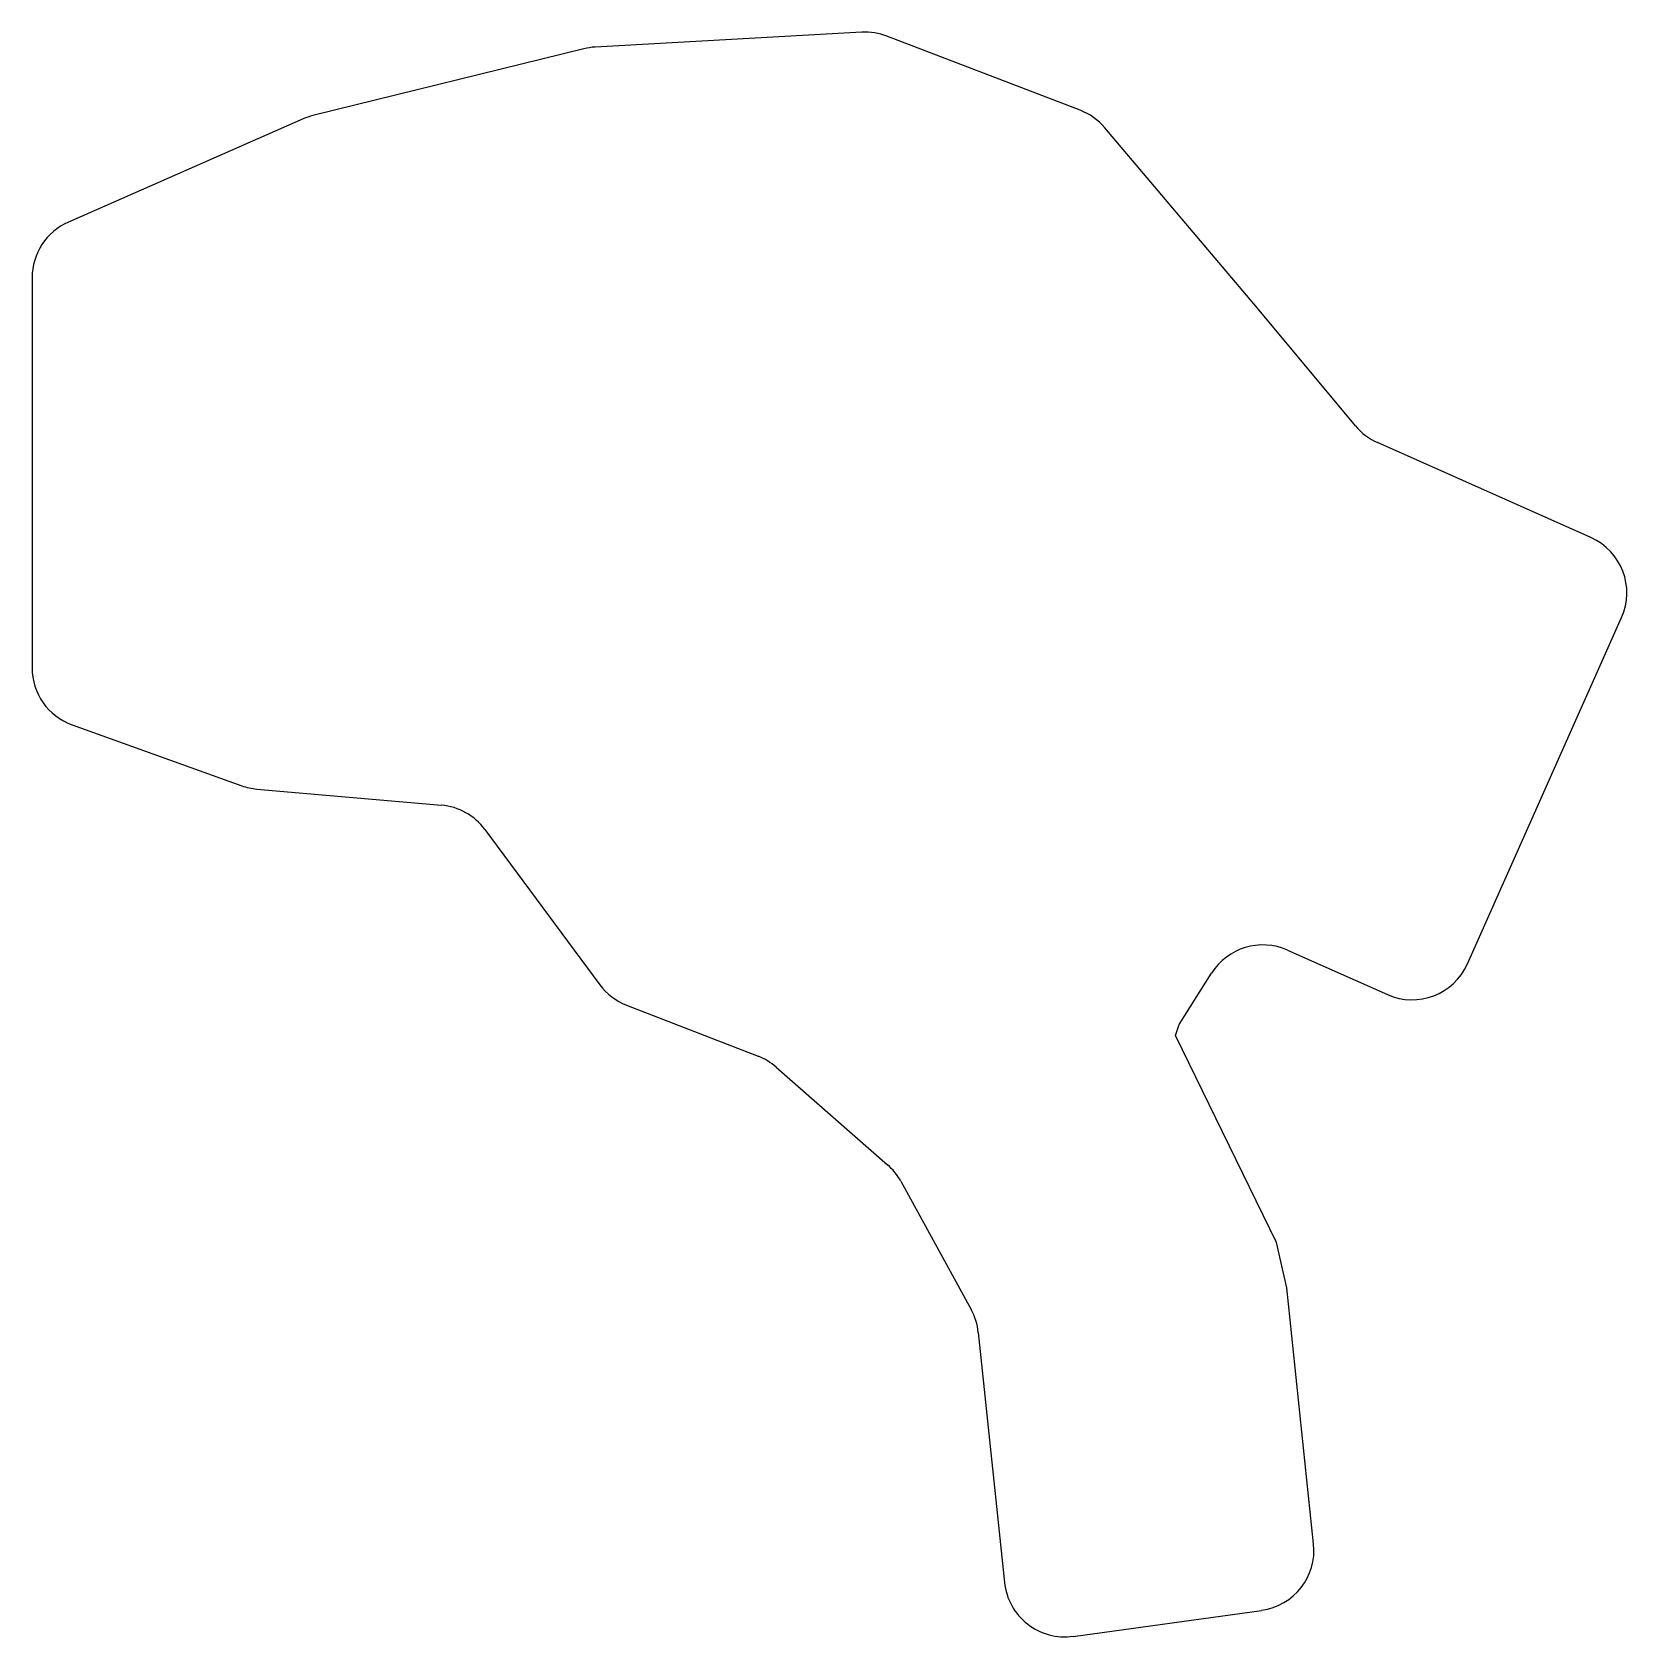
# Model space of a CAD drawing. Header units: millimetres. Extents: x 85 to 242, y -189 to -30.
import ezdxf

# ---------------------------------------------------------------- set-up
doc = ezdxf.new("R2010")
doc.units = ezdxf.units.MM

msp = doc.modelspace()

# ---------------------------------------------------------------- linework, layer by layer
for p, q in [((166.66, -30.33), (140.28, -31.81)), ((188.26, -38.06), (169.15, -30.72)), ((139.18, -31.98), (112.38, -38.59)), ((111.4, -38.92), (88.19, -49.12)), ((205.43, -57.22), (190.69, -39.79)), ((84.6, -54.62), (84.6, -93.23)), ((215.51, -69.3), (205.46, -57.25)), ((238.78, -80.34), (217.68, -70.94)), ((226.57, -122.52), (241.82, -88.26)), ((88.57, -98.88), (105.33, -104.9)), ((106.84, -105.23), (125.09, -106.82)), ((129.39, -109.23), (140.75, -124.59)), ((208.78, -121.16), (218.65, -125.56)), ((198.07, -128.51), (201.26, -123.45)), ((143.4, -126.61), (156.41, -131.67)), ((197.68, -129.6), (198.07, -128.51)), ((207.68, -150.09), (197.68, -129.6)), ((158.19, -132.75), (169.2, -142.4)), ((170.51, -144.03), (177.48, -156.73)), ((208.69, -154.57), (207.68, -150.09)), ((211.35, -179.92), (208.69, -154.57)), ((178.18, -158.99), (180.79, -183.75)), ((187.57, -189.07), (206.21, -186.5))]:
    msp.add_line(p, q)
for centre, start, end in [((167, -36.32), 69, 93.2087), ((140.62, -37.8), 93.2087, 103.8568), ((186.11, -43.66), 40.2288, 69), ((113.82, -44.41), 103.8568, 113.724), ((90.6, -54.62), 113.724, 180), ((200.85, -61.09), 39.8094, 40.2288), ((220.12, -65.46), 219.8094, 246), ((236.34, -85.82), 336, 66), ((90.6, -93.23), 180, 250.2421), ((107.36, -99.25), 250.2421, 265), ((124.56, -112.8), 36.5022, 85), ((206.34, -126.65), 66, 147.803), ((221.09, -120.08), 246, 336), ((145.57, -121.02), 216.5022, 248.7518), ((154.24, -137.26), 48.7518, 68.7518), ((165.25, -146.91), 28.7518, 48.7518), ((172.22, -159.62), 6, 28.7518), ((205.39, -180.55), 277.8596, 6), ((186.75, -183.12), 186, 277.8596)]:
    msp.add_arc(centre, 6, start, end)

doc.saveas('drawing.dxf')
